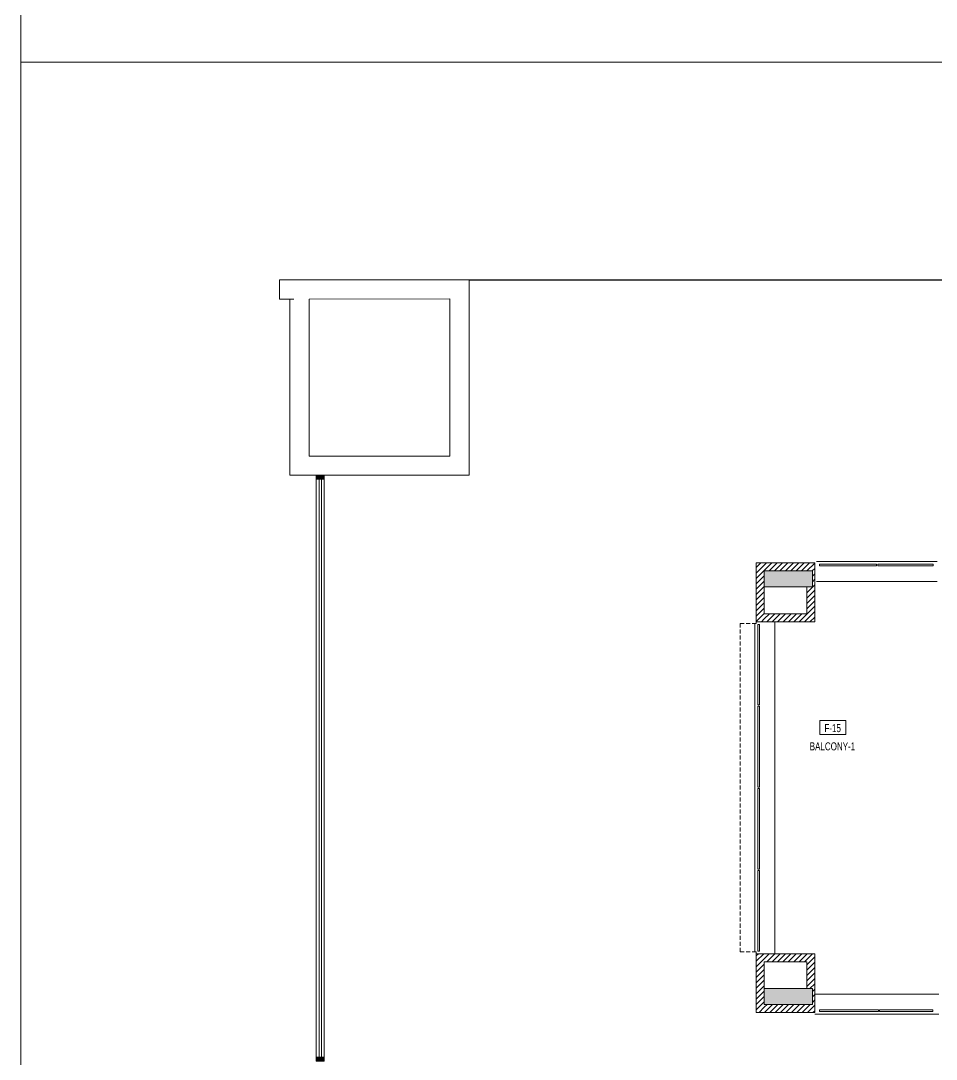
# Model space of a CAD drawing. Header units: millimetres. Extents: x -18512 to 101824, y -95768 to 52898.
# Drawn here: x 44100 to 55536, y -82370 to -69401 of the extents above; entities that cross this region are included whole.
import ezdxf

# ---------------------------------------------------------------- set-up
doc = ezdxf.new("R2010")
doc.units = ezdxf.units.MM
doc.header["$LTSCALE"] = 25
doc.linetypes.add('Dash 2mm', pattern=[3, 2, -1])
doc.layers.get('Defpoints').update_dxf_attribs({"lineweight": 0})
for name, color, linetype, lineweight in [('_FW_WALL_EXISTING', 150, 'Continuous', 25), ('A-AREA-IDEN', 2, 'Continuous', 9), ('A-DETL', 7, 'Continuous', 5), ('A-FLOR-OTLN', 6, 'Continuous', 18), ('A-GLAZ-CWMG', 51, 'Continuous', 9), ('I-WALL', 2, 'Continuous', 9), ('S-COLS', 6, 'Continuous', 9)]:
    doc.layers.add(name, color=color, linetype=linetype, lineweight=lineweight)
doc.layers.add('AR WALL HATCH', color=8, linetype='Continuous')
doc.styles.add('Arial Narrow_4', font='fi_9001f.ttf', dxfattribs={"width": 0.75, "height": 147.492401})
pattern_1 = [(45, (59229.075, -128347.31), (-33.67596, 33.67596), [])]

# ---------------------------------------------------------------- blocks, each defined once
blk = doc.blocks.new('M_NAGA Room Tag - Room Tag-1756429-FIRST FLOOR PLAN')
at = {"layer": 'A-AREA-IDEN'}
for p, q in [((-3.25, 1.75), (-3.25, -1.75)), ((-3.25, 1.75), (3.25, 1.75)), ((3.25, 1.75), (3.25, -1.75)), ((-3.25, -1.75), (3.25, -1.75))]:
    blk.add_line(p, q, dxfattribs=at)
blk = doc.blocks.new('Rectangular Mullion - 50 x 100mm-9278694-GROUND FLOOR PLAN_')
at = {"layer": 'A-GLAZ-CWMG'}
blk.add_hatch(color=256, dxfattribs=at).paths.add_polyline_path([(-50, 50), (0, 50), (0, -50), (-50, -50)], flags=0)
at = {"layer": 'A-GLAZ-CWMG', "color": 254}
for p, q in [((-50, 50), (0, 50)), ((-50, -50), (-50, 50)), ((0, 50), (0, -50)), ((0, -50), (-50, -50))]:
    blk.add_line(p, q, dxfattribs=at)

msp = doc.modelspace()

# ---------------------------------------------------------------- hatches: boundary and pattern name
at = {"layer": 'AR WALL HATCH', "lineweight": 5}
h = msp.add_hatch(dxfattribs=at)
h.set_pattern_fill('ANSI31', color=256, scale=15, style=0)
h.set_pattern_definition(pattern_1)
h.paths.add_polyline_path([(53388.1, -76172.4), (53388.1, -76907.4), (53288.1, -76907.4), (53288.1, -76172.4)], flags=0)
h = msp.add_hatch(dxfattribs=at)
h.set_pattern_fill('ANSI31', color=256, scale=15, style=0)
h.set_pattern_definition(pattern_1)
h.paths.add_polyline_path([(54018.1, -76172.4), (54018.1, -76272.4), (53388.1, -76272.4), (53388.1, -76172.4), (53988.1, -76172.4)], flags=0)
h = msp.add_hatch(dxfattribs=at)
h.set_pattern_fill('ANSI31', color=256, scale=15, style=0)
h.set_pattern_definition(pattern_1)
h.paths.add_polyline_path([(53988.1, -76272.4), (54018.1, -76272.4), (54018.1, -76807.4), (53918.1, -76807.4), (53918.1, -76472.4), (53988.1, -76472.4)], flags=0)
h = msp.add_hatch(dxfattribs=at)
h.set_pattern_fill('ANSI31', color=256, scale=15, style=0)
h.set_pattern_definition(pattern_1)
h.paths.add_polyline_path([(53918.1, -76807.4), (54018.1, -76807.4), (54018.1, -76907.4), (53388.1, -76907.4), (53388.1, -76807.4)], flags=0)
h = msp.add_hatch(dxfattribs=at)
h.set_pattern_fill('ANSI31', color=256, scale=15, style=0)
h.set_pattern_definition(pattern_1)
h.paths.add_polyline_path([(54018.1, -81052.4), (54018.1, -81152.4), (53288.1, -81152.4), (53288.1, -81052.4)], flags=0)
h = msp.add_hatch(dxfattribs=at)
h.set_pattern_fill('ANSI31', color=256, scale=15, style=0)
h.set_pattern_definition(pattern_1)
h.paths.add_polyline_path([(53388.1, -81152.4), (53388.1, -81787.4), (53288.1, -81787.4), (53288.1, -81152.4)], flags=0)
h = msp.add_hatch(dxfattribs=at)
h.set_pattern_fill('ANSI31', color=256, scale=15, style=0)
h.set_pattern_definition(pattern_1)
h.paths.add_polyline_path([(54018.1, -81152.4), (54018.1, -81687.4), (53988.1, -81687.4), (53988.1, -81487.4), (53918.1, -81487.4), (53918.1, -81152.4)], flags=0)
h = msp.add_hatch(dxfattribs=at)
h.set_pattern_fill('ANSI31', color=256, scale=15, style=0)
h.set_pattern_definition(pattern_1)
h.paths.add_polyline_path([(53918.1, -81687.4), (54018.1, -81687.4), (54018.1, -81787.4), (53388.1, -81787.4), (53388.1, -81687.4)], flags=0)
at = {"layer": 'S-COLS'}
for points in [[(53388.1, -76272.4), (53988.1, -76272.4), (53988.1, -76472.4), (53388.1, -76472.4)], [(53388.1, -81487.4), (53988.1, -81487.4), (53988.1, -81687.4), (53388.1, -81687.4)]]:
    msp.add_hatch(color=252, dxfattribs=at).paths.add_polyline_path(points, flags=0)

# ---------------------------------------------------------------- linework, layer by layer
at = {"layer": '_FW_WALL_EXISTING'}
msp.add_line((49701.4, -72635.3), (82927.7, -72635.3), dxfattribs=at)
at = {"layer": 'A-DETL', "linetype": 'Dash 2mm'}
for p, q in [((53085.7, -81027.4), (53085.7, -76927.4)), ((53085.7, -76927.4), (53288.1, -76927.4)), ((53085.7, -81027.4), (53288.1, -81027.4))]:
    msp.add_line(p, q, dxfattribs=at)
for points in [[(53288.1, -76907.4), (53288.1, -76927.4)], [(53288.1, -81027.4), (53288.1, -81052.4)]]:
    msp.add_lwpolyline(points, dxfattribs=at)
at = {"layer": 'A-FLOR-OTLN'}
for p, q in [((54038.1, -76152.4), (55548.1, -76152.4)), ((55548.1, -76402.4), (54038.1, -76402.4)), ((53268.1, -81027.4), (53268.1, -76927.4)), ((53518.1, -76907.4), (53518.1, -81052.4)), ((54018.1, -81557.4), (55568.1, -81557.4)), ((55568.1, -81807.4), (54018.1, -81807.4))]:
    msp.add_line(p, q, dxfattribs=at)
at = {"layer": 'A-GLAZ-CWMG', "color": 254}
for p, q in [((47826.4, -75076.9), (47826.4, -82345.4)), ((47856.4, -82345.4), (47856.4, -75076.9)), ((47791.4, -82345.4), (47791.4, -75126.9)), ((47891.4, -82345.4), (47891.4, -75126.9))]:
    msp.add_line(p, q, dxfattribs=at)
at = {"layer": 'Defpoints', "color": 6}
msp.add_lwpolyline([(44100.1, -44068.3), (88200.1, -44068.3), (88200.1, -69918.3), (44100.1, -69918.3)], close=True, dxfattribs=at)
at = {"layer": 'Defpoints'}
msp.add_lwpolyline([(44100.1, -69918.3), (88200.1, -69918.3), (88200.1, -95768.3), (44100.1, -95768.3)], close=True, dxfattribs=at)
at = {"layer": 'I-WALL'}
for p, q in [((47331.4, -72876.9), (47331.4, -72676.9)), ((47331.4, -72876.9), (47511.4, -72876.9)), ((47461.4, -74276.9), (47461.4, -75076.9)), ((54018.1, -76172.4), (53288.1, -76172.4)), ((53288.1, -76172.4), (53288.1, -76907.4)), ((54018.1, -76172.4), (54018.1, -76907.4)), ((54789.4, -76187.4), (54078.1, -76187.4)), ((54078.1, -76187.4), (54078.1, -76207.4)), ((54078.1, -76207.4), (54789.4, -76207.4)), ((54789.4, -76187.4), (54789.4, -76207.4)), ((55498.1, -76187.4), (54806.9, -76187.4)), ((54806.9, -76187.4), (54806.9, -76207.4)), ((54806.9, -76207.4), (55498.1, -76207.4)), ((55498.1, -76187.4), (55498.1, -76207.4)), ((53388.1, -76472.4), (53388.1, -76807.4)), ((53918.1, -76807.4), (53918.1, -76472.4)), ((53388.1, -76807.4), (53918.1, -76807.4)), ((53288.1, -76907.4), (54018.1, -76907.4)), ((53308.1, -76942.4), (53308.1, -77946.1)), ((53308.1, -76942.4), (53328.1, -76942.4)), ((53328.1, -77946.1), (53328.1, -76942.4)), ((53308.1, -77946.1), (53328.1, -77946.1)), ((53308.1, -77961.1), (53308.1, -78972.4)), ((53308.1, -77961.1), (53328.1, -77961.1)), ((53328.1, -78972.4), (53328.1, -77961.1)), ((53308.1, -78972.4), (53328.1, -78972.4)), ((53308.1, -78987.4), (53308.1, -79998.6)), ((53308.1, -78987.4), (53328.1, -78987.4)), ((53328.1, -79998.6), (53328.1, -78987.4)), ((53308.1, -79998.6), (53328.1, -79998.6)), ((53308.1, -80013.6), (53308.1, -81021.7)), ((53308.1, -80013.6), (53328.1, -80013.6)), ((53328.1, -81021.7), (53328.1, -80013.6)), ((54018.1, -81052.4), (53288.1, -81052.4)), ((53288.1, -81052.4), (53288.1, -81787.4)), ((53308.1, -81021.7), (53328.1, -81021.7)), ((54018.1, -81052.4), (54018.1, -81787.4)), ((53918.1, -81152.4), (53388.1, -81152.4)), ((53388.1, -81152.4), (53388.1, -81487.4)), ((53918.1, -81487.4), (53918.1, -81152.4)), ((53288.1, -81787.4), (54018.1, -81787.4)), ((54813.1, -81752.4), (54078.1, -81752.4)), ((54078.1, -81752.4), (54078.1, -81772.4)), ((54078.1, -81772.4), (54813.1, -81772.4)), ((54813.1, -81752.4), (54813.1, -81772.4)), ((55493.1, -81752.4), (54828.1, -81752.4)), ((54828.1, -81772.4), (54828.1, -81752.4)), ((54828.1, -81772.4), (55493.1, -81772.4)), ((55493.1, -81772.4), (55493.1, -81752.4))]:
    msp.add_line(p, q, dxfattribs=at)
msp.add_lwpolyline([(47461.4, -75076.9), (47461.4, -72876.9), (47331.4, -72876.9), (47331.3, -72636.9), (49701.4, -72635.3), (49701.4, -75076.9), (47461.4, -75076.9)], dxfattribs=at)
msp.add_lwpolyline([(47701.4, -74836.9), (47701.4, -72876.7), (49461.4, -72875.5), (49461.4, -74836.9)], close=True, dxfattribs=at)
at = {"layer": 'S-COLS', "color": 8}
for p, q in [((53388.1, -76472.4), (53388.1, -76272.4)), ((53388.1, -76272.4), (53988.1, -76272.4)), ((53988.1, -76272.4), (53988.1, -76472.4)), ((53988.1, -76472.4), (53388.1, -76472.4)), ((53388.1, -81687.4), (53388.1, -81487.4)), ((53388.1, -81487.4), (53988.1, -81487.4)), ((53988.1, -81487.4), (53988.1, -81687.4)), ((53988.1, -81687.4), (53388.1, -81687.4))]:
    msp.add_line(p, q, dxfattribs=at)

# ---------------------------------------------------------------- block references
at = {"layer": 'A-AREA-IDEN', "lineweight": 18, "xscale": -49.99999999999998, "yscale": 49.99999999999998, "zscale": 49.99999999999998, "rotation": 180}
msp.add_blockref('M_NAGA Room Tag - Room Tag-1756429-FIRST FLOOR PLAN', (54242.5, -78228.4), dxfattribs=at)
at = {"layer": 'A-GLAZ-CWMG', "color": 254, "extrusion": (0, 0, -1), "xscale": -1, "rotation": 90}
for p in [(-47841.4, -75126.9), (-47841.4, -82395.4)]:
    msp.add_blockref('Rectangular Mullion - 50 x 100mm-9278694-GROUND FLOOR PLAN_', p, dxfattribs=at)

# ---------------------------------------------------------------- texts
at = {"layer": 'A-AREA-IDEN', "lineweight": 18, "char_height": 100, "width": 889.2, "attachment_point": 8, "line_spacing_factor": 0.968573, "style": 'Arial Narrow_4'}
for s, insert in [('F-15', (54242.1, -78286.4)), ('BALCONY-1', (54239.4, -78514.3))]:
    msp.add_mtext(s, dxfattribs=dict(at, insert=insert))

doc.saveas('drawing.dxf')
